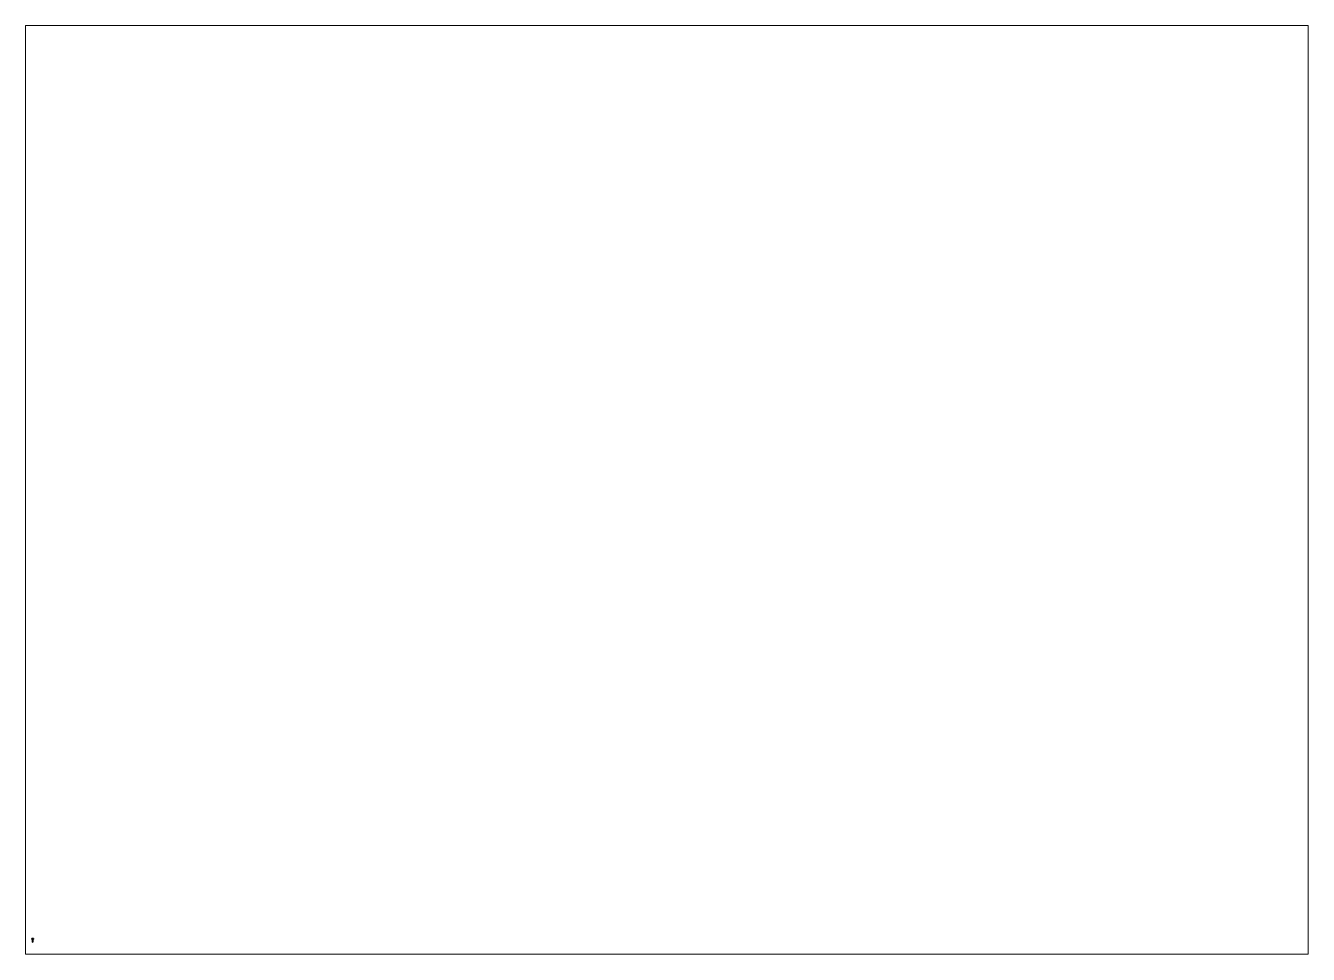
# Paper-space layout 'Layout1' of a CAD drawing. Extents: x 28 to 251, y 20 to 181.
# The model-space entities are those that its viewports show. They can reach past a viewport. Long polylines and large blocks are cut down to what shows.
import ezdxf

# ---------------------------------------------------------------- set-up
doc = ezdxf.new("R2010")
doc.units = 0
doc.layers.get('0').update_dxf_attribs({"linetype": 'CONTINUOUS'})
doc.layers.add('SLEEVE', color=5, linetype='CONTINUOUS')

msp = doc.modelspace()

# ---------------------------------------------------------------- linework, layer by layer
at = {"layer": 'SLEEVE'}
for points in [[(-0.3, -0.08, 0.18), (-0.25, -0.1, 0.24), (-0.25, 0, 0.25), (-0.3, 0, 0.2)], [(-0.25, -0.1, 0.24), (-0.2, -0.11, 0.28), (-0.2, 0, 0.3), (-0.25, 0, 0.25)], [(-0.2, -0.11, 0.28), (-0.14, -0.13, 0.31), (-0.14, 0, 0.33), (-0.2, 0, 0.3)], [(-0.14, -0.13, 0.31), (-0.07, -0.14, 0.33), (-0.07, 0, 0.35), (-0.14, 0, 0.33)], [(-0.07, -0.14, 0.33), (0, -0.14, 0.33), (0, 0, 0.36), (-0.07, 0, 0.35)], [(0, -0.14, 0.33), (0.07, -0.14, 0.33), (0.07, 0, 0.35), (0, 0, 0.36)], [(0.07, -0.14, 0.33), (0.14, -0.13, 0.31), (0.14, 0, 0.33), (0.07, 0, 0.35)], [(0.14, -0.13, 0.31), (0.2, -0.11, 0.28), (0.2, 0, 0.3), (0.14, 0, 0.33)], [(0.2, -0.11, 0.28), (0.25, -0.1, 0.24), (0.25, 0, 0.25), (0.2, 0, 0.3)], [(0.25, -0.1, 0.24), (0.3, -0.08, 0.18), (0.3, 0, 0.2), (0.25, 0, 0.25)], [(-0.3, -0.08, -0.18), (-0.25, -0.1, -0.24), (-0.25, -0.18, -0.18), (-0.3, -0.14, -0.14)], [(-0.3, -0.14, 0.14), (-0.25, -0.18, 0.18), (-0.25, -0.1, 0.24), (-0.3, -0.08, 0.18)], [(-0.3, -0.14, -0.14), (-0.25, -0.18, -0.18), (-0.25, -0.24, -0.1), (-0.3, -0.18, -0.08)], [(-0.3, -0.18, 0.08), (-0.25, -0.24, 0.1), (-0.25, -0.18, 0.18), (-0.3, -0.14, 0.14)], [(-0.3, -0.18, -0.08), (-0.25, -0.24, -0.1), (-0.25, -0.25), (-0.3, -0.2)], [(-0.3, -0.2), (-0.25, -0.25), (-0.25, -0.24, 0.1), (-0.3, -0.18, 0.08)], [(-0.25, -0.1, -0.24), (-0.2, -0.11, -0.28), (-0.2, -0.21, -0.21), (-0.25, -0.18, -0.18)], [(-0.25, -0.18, 0.18), (-0.2, -0.21, 0.21), (-0.2, -0.11, 0.28), (-0.25, -0.1, 0.24)], [(-0.25, -0.18, -0.18), (-0.2, -0.21, -0.21), (-0.2, -0.28, -0.11), (-0.25, -0.24, -0.1)], [(-0.25, -0.24, 0.1), (-0.2, -0.28, 0.11), (-0.2, -0.21, 0.21), (-0.25, -0.18, 0.18)], [(-0.25, -0.24, -0.1), (-0.2, -0.28, -0.11), (-0.2, -0.3), (-0.25, -0.25)], [(-0.25, -0.25), (-0.2, -0.3), (-0.2, -0.28, 0.11), (-0.25, -0.24, 0.1)], [(-0.2, -0.11, -0.28), (-0.14, -0.13, -0.31), (-0.14, -0.24, -0.24), (-0.2, -0.21, -0.21)], [(-0.2, -0.21, 0.21), (-0.14, -0.24, 0.24), (-0.14, -0.13, 0.31), (-0.2, -0.11, 0.28)], [(-0.2, -0.21, -0.21), (-0.14, -0.24, -0.24), (-0.14, -0.31, -0.13), (-0.2, -0.28, -0.11)], [(-0.2, -0.28, 0.11), (-0.14, -0.31, 0.13), (-0.14, -0.24, 0.24), (-0.2, -0.21, 0.21)], [(-0.2, -0.28, -0.11), (-0.14, -0.31, -0.13), (-0.14, -0.33), (-0.2, -0.3)], [(-0.2, -0.3), (-0.14, -0.33), (-0.14, -0.31, 0.13), (-0.2, -0.28, 0.11)], [(-0.14, -0.13, -0.31), (-0.07, -0.14, -0.33), (-0.07, -0.25, -0.25), (-0.14, -0.24, -0.24)], [(-0.14, -0.24, 0.24), (-0.07, -0.25, 0.25), (-0.07, -0.14, 0.33), (-0.14, -0.13, 0.31)], [(-0.14, -0.24, -0.24), (-0.07, -0.25, -0.25), (-0.07, -0.33, -0.14), (-0.14, -0.31, -0.13)], [(-0.14, -0.31, 0.13), (-0.07, -0.33, 0.14), (-0.07, -0.25, 0.25), (-0.14, -0.24, 0.24)], [(-0.14, -0.31, -0.13), (-0.07, -0.33, -0.14), (-0.07, -0.35), (-0.14, -0.33)], [(-0.14, -0.33), (-0.07, -0.35), (-0.07, -0.33, 0.14), (-0.14, -0.31, 0.13)], [(-0.08, -0.19, -0.05), (-0.08, -1.15, -0.03), (-0.08, -1.15, 0.05), (-0.08, -0.19, 0.05)], [(0.08, -0.19, -0.05), (0.08, -1.15, -0.03), (-0.08, -1.15, -0.03), (-0.08, -0.19, -0.05)], [(-0.08, -0.19, 0.05), (-0.08, -1.15, 0.05), (0.08, -1.15, 0.05), (0.08, -0.19, 0.05)], [(-0.08, -1.15, -0.03), (-0.08, -1.21, 0.02), (-0.08, -1.21, 0.02), (-0.08, -1.15, 0.05)], [(0.08, -1.15, -0.03), (0.08, -1.21, 0.02), (-0.08, -1.21, 0.02), (-0.08, -1.15, -0.03)], [(-0.08, -1.15, 0.05), (-0.08, -1.21, 0.02), (0.08, -1.21, 0.02), (0.08, -1.15, 0.05)], [(-0.07, -0.14, -0.33), (0, -0.14, -0.33), (0, -0.25, -0.25), (-0.07, -0.25, -0.25)], [(-0.07, -0.25, 0.25), (0, -0.25, 0.25), (0, -0.14, 0.33), (-0.07, -0.14, 0.33)], [(-0.07, -0.25, -0.25), (0, -0.25, -0.25), (0, -0.33, -0.14), (-0.07, -0.33, -0.14)], [(-0.07, -0.33, 0.14), (0, -0.33, 0.14), (0, -0.25, 0.25), (-0.07, -0.25, 0.25)], [(-0.07, -0.33, -0.14), (0, -0.33, -0.14), (0, -0.36), (-0.07, -0.35)], [(-0.07, -0.35), (0, -0.36), (0, -0.33, 0.14), (-0.07, -0.33, 0.14)], [(-0.06, -0.43, 0.14), (-0.06, -0.43, 0.05), (-0.06, -0.61, 0.05), (-0.06, -0.61, 0.14)], [(-0.04, -0.43, 0.18), (-0.06, -0.43, 0.14), (-0.06, -0.61, 0.14), (-0.04, -0.61, 0.18)], [(-0.06, -0.97, 0.14), (-0.06, -0.97, 0.05), (-0.06, -1.09, 0.05), (-0.06, -1.09, 0.14)], [(-0.04, -0.97, 0.18), (-0.06, -0.97, 0.14), (-0.06, -1.09, 0.14), (-0.04, -1.09, 0.18)], [(0, -0.43, 0.2), (-0.04, -0.43, 0.18), (-0.04, -0.61, 0.18), (0, -0.61, 0.2)], [(0, -0.97, 0.2), (-0.04, -0.97, 0.18), (-0.04, -1.09, 0.18), (0, -1.09, 0.2)], [(0, -0.14, -0.33), (0.07, -0.14, -0.33), (0.07, -0.25, -0.25), (0, -0.25, -0.25)], [(0, -0.25, 0.25), (0.07, -0.25, 0.25), (0.07, -0.14, 0.33), (0, -0.14, 0.33)], [(0, -0.25, -0.25), (0.07, -0.25, -0.25), (0.07, -0.33, -0.14), (0, -0.33, -0.14)], [(0, -0.33, 0.14), (0.07, -0.33, 0.14), (0.07, -0.25, 0.25), (0, -0.25, 0.25)], [(0, -0.33, -0.14), (0.07, -0.33, -0.14), (0.07, -0.35), (0, -0.36)], [(0, -0.36), (0.07, -0.35), (0.07, -0.33, 0.14), (0, -0.33, 0.14)], [(0.04, -0.43, 0.18), (0, -0.43, 0.2), (0, -0.61, 0.2), (0.04, -0.61, 0.18)], [(0.04, -0.97, 0.18), (0, -0.97, 0.2), (0, -1.09, 0.2), (0.04, -1.09, 0.18)], [(0.06, -0.43, 0.14), (0.04, -0.43, 0.18), (0.04, -0.61, 0.18), (0.06, -0.61, 0.14)], [(0.06, -0.97, 0.14), (0.04, -0.97, 0.18), (0.04, -1.09, 0.18), (0.06, -1.09, 0.14)], [(0.06, -0.43, 0.05), (0.06, -0.43, 0.14), (0.06, -0.61, 0.14), (0.06, -0.61, 0.05)], [(0.06, -0.97, 0.05), (0.06, -0.97, 0.14), (0.06, -1.09, 0.14), (0.06, -1.09, 0.05)], [(0.07, -0.14, -0.33), (0.14, -0.13, -0.31), (0.14, -0.24, -0.24), (0.07, -0.25, -0.25)], [(0.07, -0.25, 0.25), (0.14, -0.24, 0.24), (0.14, -0.13, 0.31), (0.07, -0.14, 0.33)], [(0.07, -0.25, -0.25), (0.14, -0.24, -0.24), (0.14, -0.31, -0.13), (0.07, -0.33, -0.14)], [(0.07, -0.33, 0.14), (0.14, -0.31, 0.13), (0.14, -0.24, 0.24), (0.07, -0.25, 0.25)], [(0.07, -0.33, -0.14), (0.14, -0.31, -0.13), (0.14, -0.33), (0.07, -0.35)], [(0.07, -0.35), (0.14, -0.33), (0.14, -0.31, 0.13), (0.07, -0.33, 0.14)], [(0.08, -1.15, 0.05), (0.08, -1.15, -0.03), (0.08, -0.19, -0.05), (0.08, -0.19, 0.05)], [(0.08, -1.21, 0.02), (0.08, -1.21, 0.02), (0.08, -1.15, -0.03), (0.08, -1.15, 0.05)], [(0.14, -0.13, -0.31), (0.2, -0.11, -0.28), (0.2, -0.21, -0.21), (0.14, -0.24, -0.24)], [(0.14, -0.24, 0.24), (0.2, -0.21, 0.21), (0.2, -0.11, 0.28), (0.14, -0.13, 0.31)], [(0.14, -0.24, -0.24), (0.2, -0.21, -0.21), (0.2, -0.28, -0.11), (0.14, -0.31, -0.13)], [(0.14, -0.31, 0.13), (0.2, -0.28, 0.11), (0.2, -0.21, 0.21), (0.14, -0.24, 0.24)], [(0.14, -0.31, -0.13), (0.2, -0.28, -0.11), (0.2, -0.3), (0.14, -0.33)], [(0.14, -0.33), (0.2, -0.3), (0.2, -0.28, 0.11), (0.14, -0.31, 0.13)], [(0.2, -0.11, -0.28), (0.25, -0.1, -0.24), (0.25, -0.18, -0.18), (0.2, -0.21, -0.21)], [(0.2, -0.21, 0.21), (0.25, -0.18, 0.18), (0.25, -0.1, 0.24), (0.2, -0.11, 0.28)], [(0.2, -0.21, -0.21), (0.25, -0.18, -0.18), (0.25, -0.24, -0.1), (0.2, -0.28, -0.11)], [(0.2, -0.28, 0.11), (0.25, -0.24, 0.1), (0.25, -0.18, 0.18), (0.2, -0.21, 0.21)], [(0.2, -0.28, -0.11), (0.25, -0.24, -0.1), (0.25, -0.25), (0.2, -0.3)], [(0.2, -0.3), (0.25, -0.25), (0.25, -0.24, 0.1), (0.2, -0.28, 0.11)], [(0.25, -0.1, -0.24), (0.3, -0.08, -0.18), (0.3, -0.14, -0.14), (0.25, -0.18, -0.18)], [(0.25, -0.18, 0.18), (0.3, -0.14, 0.14), (0.3, -0.08, 0.18), (0.25, -0.1, 0.24)], [(0.25, -0.18, -0.18), (0.3, -0.14, -0.14), (0.3, -0.18, -0.08), (0.25, -0.24, -0.1)], [(0.25, -0.24, 0.1), (0.3, -0.18, 0.08), (0.3, -0.14, 0.14), (0.25, -0.18, 0.18)], [(0.25, -0.24, -0.1), (0.3, -0.18, -0.08), (0.3, -0.2), (0.25, -0.25)], [(0.25, -0.25), (0.3, -0.2), (0.3, -0.18, 0.08), (0.25, -0.24, 0.1)]]:
    msp.add_3dface(points, dxfattribs=at)

psp = doc.layouts.get("Layout1")

# ---------------------------------------------------------------- viewports
at = {"layer": '0'}
psp.add_viewport(center=(139.22, 100.81), size=(222.76, 161.29), view_center_point=(210, 148.5), view_height=307.4901, dxfattribs=at)

doc.saveas('drawing.dxf')
